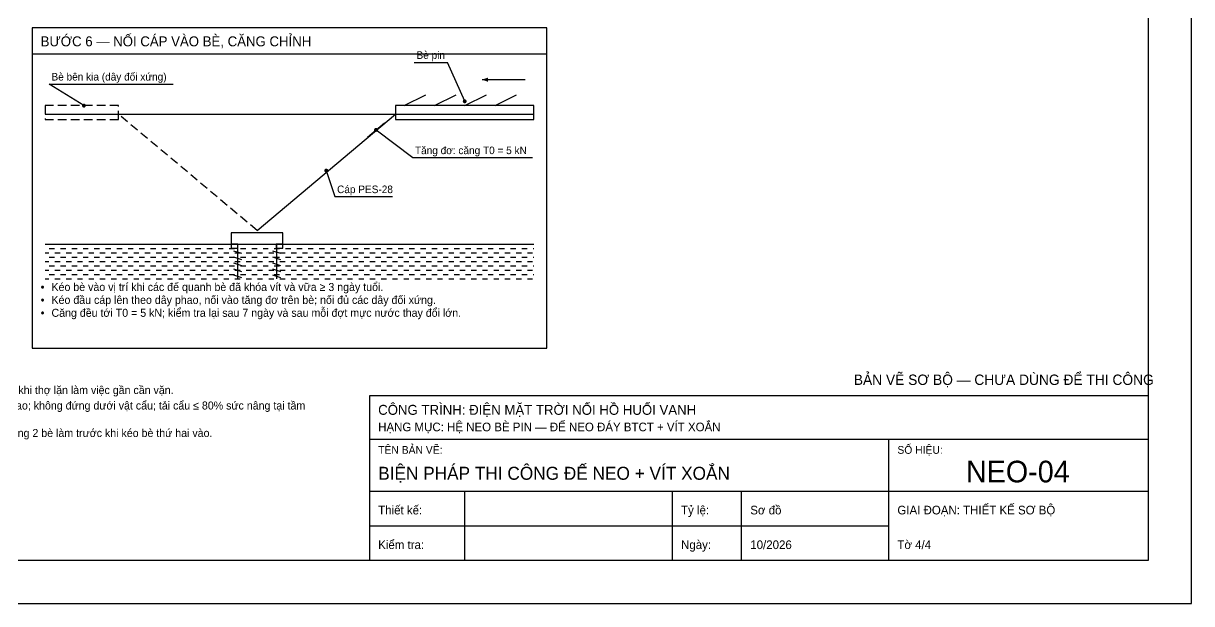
# Model space of a CAD drawing. Extents: x 0 to 45000, y 0 to 7425.
# Drawn here: x 38250 to 45000, y 0 to 3350 of the extents above; entities that cross this region are included whole.
import ezdxf

# ---------------------------------------------------------------- set-up
doc = ezdxf.new("R2010")
doc.units = 0
doc.header["$LTSCALE"] = 25
doc.linetypes.add('DASHED', pattern=[3, 2, -1])
for name, color, linetype in [('BT', 7, 'CONTINUOUS'), ('BUN', 32, 'CONTINUOUS'), ('CAP', 6, 'CONTINUOUS'), ('CAP_D', 6, 'DASHED'), ('DIM', 8, 'CONTINUOUS'), ('HATCH_BUN', 32, 'CONTINUOUS'), ('KHUNG', 7, 'CONTINUOUS'), ('KHUNG_M', 7, 'CONTINUOUS'), ('NUOC', 4, 'CONTINUOUS'), ('TB', 8, 'CONTINUOUS'), ('TB_D', 8, 'DASHED'), ('TEXT', 7, 'CONTINUOUS'), ('THEPHINH', 5, 'CONTINUOUS')]:
    doc.layers.add(name, color=color, linetype=linetype)
doc.styles.add('VN', font='arial.ttf', dxfattribs={"width": 0.95})

msp = doc.modelspace()

# ---------------------------------------------------------------- linework, layer by layer
at = {"layer": 'BT'}
for points in [[(39450, 2075), (39750, 2075), (39750, 2140), (39450, 2140)], [(39450, 2052.5), (39490, 2052.5), (39490, 2075), (39450, 2075)], [(39710, 2052.5), (39750, 2052.5), (39750, 2075), (39710, 2075)]]:
    msp.add_lwpolyline(points, close=True, dxfattribs=at)
at = {"layer": 'BUN'}
msp.add_line((38375, 2075), (41200, 2075), dxfattribs=at)
at = {"layer": 'CAP'}
for p, q in [((39600, 2155), (40400, 2825)), ((40237.5, 2692.5), (40337.5, 2775))]:
    msp.add_line(p, q, dxfattribs=at)
at = {"layer": 'CAP_D'}
msp.add_line((39600, 2155), (38800, 2825), dxfattribs=at)
at = {"layer": 'DIM'}
for p, q in [((40508.9, 3125), (40700, 3125)), ((40800, 2900), (40700, 3125)), ((38600, 2875), (38400, 3000)), ((38400, 3000), (39114.9, 3000)), ((40287.5, 2735), (40500, 2575)), ((40500, 2575), (41191.7, 2575)), ((40000, 2500), (40050, 2350)), ((40050, 2350), (40382.3, 2350))]:
    msp.add_line(p, q, dxfattribs=at)
at = {"layer": 'DIM', "const_width": 11.2}
for points in [[(40805.6, 2900, 1), (40794.4, 2900, 1)], [(38605.6, 2875, 1), (38594.4, 2875, 1)], [(40293.1, 2735, 1), (40281.9, 2735, 1)], [(40005.6, 2500, 1), (39994.4, 2500, 1)]]:
    msp.add_lwpolyline(points, format="xyb", close=True, dxfattribs=at)
at = {"layer": 'HATCH_BUN'}
for p, q in [((38375, 2025), (38397.5, 2025)), ((38400, 2050), (38430, 2050)), ((38432.5, 2025), (38462.5, 2025)), ((38465, 2050), (38495, 2050)), ((38497.5, 2025), (38527.5, 2025)), ((38530, 2050), (38560, 2050)), ((38562.5, 2025), (38592.5, 2025)), ((38595, 2050), (38625, 2050)), ((38627.5, 2025), (38657.5, 2025)), ((38660, 2050), (38690, 2050)), ((38692.5, 2025), (38722.5, 2025)), ((38725, 2050), (38755, 2050)), ((38757.5, 2025), (38787.5, 2025)), ((38790, 2050), (38820, 2050)), ((38822.5, 2025), (38852.5, 2025)), ((38855, 2050), (38885, 2050)), ((38887.5, 2025), (38917.5, 2025)), ((38920, 2050), (38950, 2050)), ((38952.5, 2025), (38982.5, 2025)), ((38985, 2050), (39015, 2050)), ((39017.5, 2025), (39047.5, 2025)), ((39050, 2050), (39080, 2050)), ((39082.5, 2025), (39112.5, 2025)), ((39115, 2050), (39145, 2050)), ((39147.5, 2025), (39177.5, 2025)), ((39180, 2050), (39210, 2050)), ((39212.5, 2025), (39242.5, 2025)), ((39245, 2050), (39275, 2050)), ((39277.5, 2025), (39307.5, 2025)), ((39310, 2050), (39340, 2050)), ((39342.5, 2025), (39372.5, 2025)), ((39375, 2050), (39405, 2050)), ((39407.5, 2025), (39437.5, 2025)), ((39440, 2050), (39470, 2050)), ((39472.5, 2025), (39502.5, 2025)), ((39505, 2050), (39535, 2050)), ((39537.5, 2025), (39567.5, 2025)), ((39570, 2050), (39600, 2050)), ((39602.5, 2025), (39632.5, 2025)), ((39635, 2050), (39665, 2050)), ((39667.5, 2025), (39697.5, 2025)), ((39700, 2050), (39730, 2050)), ((39732.5, 2025), (39762.5, 2025)), ((39765, 2050), (39795, 2050)), ((39797.5, 2025), (39827.5, 2025)), ((39830, 2050), (39860, 2050)), ((39862.5, 2025), (39892.5, 2025)), ((39895, 2050), (39925, 2050)), ((39927.5, 2025), (39957.5, 2025)), ((39960, 2050), (39990, 2050)), ((39992.5, 2025), (40022.5, 2025)), ((40025, 2050), (40055, 2050)), ((40057.5, 2025), (40087.5, 2025)), ((40090, 2050), (40120, 2050)), ((40122.5, 2025), (40152.5, 2025)), ((40155, 2050), (40185, 2050)), ((40187.5, 2025), (40217.5, 2025)), ((40220, 2050), (40250, 2050)), ((40252.5, 2025), (40282.5, 2025)), ((40285, 2050), (40315, 2050)), ((40317.5, 2025), (40347.5, 2025)), ((40350, 2050), (40380, 2050)), ((40382.5, 2025), (40412.5, 2025)), ((40415, 2050), (40445, 2050)), ((40447.5, 2025), (40477.5, 2025)), ((40480, 2050), (40510, 2050)), ((40512.5, 2025), (40542.5, 2025)), ((40545, 2050), (40575, 2050)), ((40577.5, 2025), (40607.5, 2025)), ((40610, 2050), (40640, 2050)), ((40642.5, 2025), (40672.5, 2025)), ((40675, 2050), (40705, 2050)), ((40707.5, 2025), (40737.5, 2025)), ((40740, 2050), (40770, 2050)), ((40772.5, 2025), (40802.5, 2025)), ((40805, 2050), (40835, 2050)), ((40837.5, 2025), (40867.5, 2025)), ((40870, 2050), (40900, 2050)), ((40902.5, 2025), (40932.5, 2025)), ((40935, 2050), (40965, 2050)), ((40967.5, 2025), (40997.5, 2025)), ((41000, 2050), (41030, 2050)), ((41032.5, 2025), (41062.5, 2025)), ((41065, 2050), (41095, 2050)), ((41097.5, 2025), (41127.5, 2025)), ((41130, 2050), (41160, 2050)), ((41162.5, 2025), (41192.5, 2025)), ((41195, 2050), (41200, 2050)), ((38375, 1975), (38397.5, 1975)), ((38400, 2000), (38430, 2000)), ((38432.5, 1975), (38462.5, 1975)), ((38465, 2000), (38495, 2000)), ((38497.5, 1975), (38527.5, 1975)), ((38530, 2000), (38560, 2000)), ((38562.5, 1975), (38592.5, 1975)), ((38595, 2000), (38625, 2000)), ((38627.5, 1975), (38657.5, 1975)), ((38660, 2000), (38690, 2000)), ((38692.5, 1975), (38722.5, 1975)), ((38725, 2000), (38755, 2000)), ((38757.5, 1975), (38787.5, 1975)), ((38790, 2000), (38820, 2000)), ((38822.5, 1975), (38852.5, 1975)), ((38855, 2000), (38885, 2000)), ((38887.5, 1975), (38917.5, 1975)), ((38920, 2000), (38950, 2000)), ((38952.5, 1975), (38982.5, 1975)), ((38985, 2000), (39015, 2000)), ((39017.5, 1975), (39047.5, 1975)), ((39050, 2000), (39080, 2000)), ((39082.5, 1975), (39112.5, 1975)), ((39115, 2000), (39145, 2000)), ((39147.5, 1975), (39177.5, 1975)), ((39180, 2000), (39210, 2000)), ((39212.5, 1975), (39242.5, 1975)), ((39245, 2000), (39275, 2000)), ((39277.5, 1975), (39307.5, 1975)), ((39310, 2000), (39340, 2000)), ((39342.5, 1975), (39372.5, 1975)), ((39375, 2000), (39405, 2000)), ((39407.5, 1975), (39437.5, 1975)), ((39440, 2000), (39470, 2000)), ((39472.5, 1975), (39502.5, 1975)), ((39505, 2000), (39535, 2000)), ((39537.5, 1975), (39567.5, 1975)), ((39570, 2000), (39600, 2000)), ((39602.5, 1975), (39632.5, 1975)), ((39635, 2000), (39665, 2000)), ((39667.5, 1975), (39697.5, 1975)), ((39700, 2000), (39730, 2000)), ((39732.5, 1975), (39762.5, 1975)), ((39765, 2000), (39795, 2000)), ((39797.5, 1975), (39827.5, 1975)), ((39830, 2000), (39860, 2000)), ((39862.5, 1975), (39892.5, 1975)), ((39895, 2000), (39925, 2000)), ((39927.5, 1975), (39957.5, 1975)), ((39960, 2000), (39990, 2000)), ((39992.5, 1975), (40022.5, 1975)), ((40025, 2000), (40055, 2000)), ((40057.5, 1975), (40087.5, 1975)), ((40090, 2000), (40120, 2000)), ((40122.5, 1975), (40152.5, 1975)), ((40155, 2000), (40185, 2000)), ((40187.5, 1975), (40217.5, 1975)), ((40220, 2000), (40250, 2000)), ((40252.5, 1975), (40282.5, 1975)), ((40285, 2000), (40315, 2000)), ((40317.5, 1975), (40347.5, 1975)), ((40350, 2000), (40380, 2000)), ((40382.5, 1975), (40412.5, 1975)), ((40415, 2000), (40445, 2000)), ((40447.5, 1975), (40477.5, 1975)), ((40480, 2000), (40510, 2000)), ((40512.5, 1975), (40542.5, 1975)), ((40545, 2000), (40575, 2000)), ((40577.5, 1975), (40607.5, 1975)), ((40610, 2000), (40640, 2000)), ((40642.5, 1975), (40672.5, 1975)), ((40675, 2000), (40705, 2000)), ((40707.5, 1975), (40737.5, 1975)), ((40740, 2000), (40770, 2000)), ((40772.5, 1975), (40802.5, 1975)), ((40805, 2000), (40835, 2000)), ((40837.5, 1975), (40867.5, 1975)), ((40870, 2000), (40900, 2000)), ((40902.5, 1975), (40932.5, 1975)), ((40935, 2000), (40965, 2000)), ((40967.5, 1975), (40997.5, 1975)), ((41000, 2000), (41030, 2000)), ((41032.5, 1975), (41062.5, 1975)), ((41065, 2000), (41095, 2000)), ((41097.5, 1975), (41127.5, 1975)), ((41130, 2000), (41160, 2000)), ((41162.5, 1975), (41192.5, 1975)), ((41195, 2000), (41200, 2000)), ((38375, 1925), (38397.5, 1925)), ((38400, 1950), (38430, 1950)), ((38400, 1900), (38430, 1900)), ((38432.5, 1925), (38462.5, 1925)), ((38465, 1950), (38495, 1950)), ((38465, 1900), (38495, 1900)), ((38497.5, 1925), (38527.5, 1925)), ((38530, 1950), (38560, 1950)), ((38530, 1900), (38560, 1900)), ((38562.5, 1925), (38592.5, 1925)), ((38595, 1950), (38625, 1950)), ((38595, 1900), (38625, 1900)), ((38627.5, 1925), (38657.5, 1925)), ((38660, 1950), (38690, 1950)), ((38660, 1900), (38690, 1900)), ((38692.5, 1925), (38722.5, 1925)), ((38725, 1950), (38755, 1950)), ((38725, 1900), (38755, 1900)), ((38757.5, 1925), (38787.5, 1925)), ((38790, 1950), (38820, 1950)), ((38790, 1900), (38820, 1900)), ((38822.5, 1925), (38852.5, 1925)), ((38855, 1950), (38885, 1950)), ((38855, 1900), (38885, 1900)), ((38887.5, 1925), (38917.5, 1925)), ((38920, 1950), (38950, 1950)), ((38920, 1900), (38950, 1900)), ((38952.5, 1925), (38982.5, 1925)), ((38985, 1950), (39015, 1950)), ((38985, 1900), (39015, 1900)), ((39017.5, 1925), (39047.5, 1925)), ((39050, 1950), (39080, 1950)), ((39050, 1900), (39080, 1900)), ((39082.5, 1925), (39112.5, 1925)), ((39115, 1950), (39145, 1950)), ((39115, 1900), (39145, 1900)), ((39147.5, 1925), (39177.5, 1925)), ((39180, 1950), (39210, 1950)), ((39180, 1900), (39210, 1900)), ((39212.5, 1925), (39242.5, 1925)), ((39245, 1950), (39275, 1950)), ((39245, 1900), (39275, 1900)), ((39277.5, 1925), (39307.5, 1925)), ((39310, 1950), (39340, 1950)), ((39310, 1900), (39340, 1900)), ((39342.5, 1925), (39372.5, 1925)), ((39375, 1950), (39405, 1950)), ((39375, 1900), (39405, 1900)), ((39407.5, 1925), (39437.5, 1925)), ((39440, 1950), (39470, 1950)), ((39440, 1900), (39470, 1900)), ((39472.5, 1925), (39502.5, 1925)), ((39505, 1950), (39535, 1950)), ((39505, 1900), (39535, 1900)), ((39537.5, 1925), (39567.5, 1925)), ((39570, 1950), (39600, 1950)), ((39570, 1900), (39600, 1900)), ((39602.5, 1925), (39632.5, 1925)), ((39635, 1950), (39665, 1950)), ((39635, 1900), (39665, 1900)), ((39667.5, 1925), (39697.5, 1925)), ((39700, 1950), (39730, 1950)), ((39700, 1900), (39730, 1900)), ((39732.5, 1925), (39762.5, 1925)), ((39765, 1950), (39795, 1950)), ((39765, 1900), (39795, 1900)), ((39797.5, 1925), (39827.5, 1925)), ((39830, 1950), (39860, 1950)), ((39830, 1900), (39860, 1900)), ((39862.5, 1925), (39892.5, 1925)), ((39895, 1950), (39925, 1950)), ((39895, 1900), (39925, 1900)), ((39927.5, 1925), (39957.5, 1925)), ((39960, 1950), (39990, 1950)), ((39960, 1900), (39990, 1900)), ((39992.5, 1925), (40022.5, 1925)), ((40025, 1950), (40055, 1950)), ((40025, 1900), (40055, 1900)), ((40057.5, 1925), (40087.5, 1925)), ((40090, 1950), (40120, 1950)), ((40090, 1900), (40120, 1900)), ((40122.5, 1925), (40152.5, 1925)), ((40155, 1950), (40185, 1950)), ((40155, 1900), (40185, 1900)), ((40187.5, 1925), (40217.5, 1925)), ((40220, 1950), (40250, 1950)), ((40220, 1900), (40250, 1900)), ((40252.5, 1925), (40282.5, 1925)), ((40285, 1950), (40315, 1950)), ((40285, 1900), (40315, 1900)), ((40317.5, 1925), (40347.5, 1925)), ((40350, 1950), (40380, 1950)), ((40350, 1900), (40380, 1900)), ((40382.5, 1925), (40412.5, 1925)), ((40415, 1950), (40445, 1950)), ((40415, 1900), (40445, 1900)), ((40447.5, 1925), (40477.5, 1925)), ((40480, 1950), (40510, 1950)), ((40480, 1900), (40510, 1900)), ((40512.5, 1925), (40542.5, 1925)), ((40545, 1950), (40575, 1950)), ((40545, 1900), (40575, 1900)), ((40577.5, 1925), (40607.5, 1925)), ((40610, 1950), (40640, 1950)), ((40610, 1900), (40640, 1900)), ((40642.5, 1925), (40672.5, 1925)), ((40675, 1950), (40705, 1950)), ((40675, 1900), (40705, 1900)), ((40707.5, 1925), (40737.5, 1925)), ((40740, 1950), (40770, 1950)), ((40740, 1900), (40770, 1900)), ((40772.5, 1925), (40802.5, 1925)), ((40805, 1950), (40835, 1950)), ((40805, 1900), (40835, 1900)), ((40837.5, 1925), (40867.5, 1925)), ((40870, 1950), (40900, 1950)), ((40870, 1900), (40900, 1900)), ((40902.5, 1925), (40932.5, 1925)), ((40935, 1950), (40965, 1950)), ((40935, 1900), (40965, 1900)), ((40967.5, 1925), (40997.5, 1925)), ((41000, 1950), (41030, 1950)), ((41000, 1900), (41030, 1900)), ((41032.5, 1925), (41062.5, 1925)), ((41065, 1950), (41095, 1950)), ((41065, 1900), (41095, 1900)), ((41097.5, 1925), (41127.5, 1925)), ((41130, 1950), (41160, 1950)), ((41130, 1900), (41160, 1900)), ((41162.5, 1925), (41192.5, 1925)), ((41195, 1950), (41200, 1950)), ((41195, 1900), (41200, 1900)), ((38375, 1875), (38397.5, 1875)), ((38432.5, 1875), (38462.5, 1875)), ((38497.5, 1875), (38527.5, 1875)), ((38562.5, 1875), (38592.5, 1875)), ((38627.5, 1875), (38657.5, 1875)), ((38692.5, 1875), (38722.5, 1875)), ((38757.5, 1875), (38787.5, 1875)), ((38822.5, 1875), (38852.5, 1875)), ((38887.5, 1875), (38917.5, 1875)), ((38952.5, 1875), (38982.5, 1875)), ((39017.5, 1875), (39047.5, 1875)), ((39082.5, 1875), (39112.5, 1875)), ((39147.5, 1875), (39177.5, 1875)), ((39212.5, 1875), (39242.5, 1875)), ((39277.5, 1875), (39307.5, 1875)), ((39342.5, 1875), (39372.5, 1875)), ((39407.5, 1875), (39437.5, 1875)), ((39472.5, 1875), (39502.5, 1875)), ((39537.5, 1875), (39567.5, 1875)), ((39602.5, 1875), (39632.5, 1875)), ((39667.5, 1875), (39697.5, 1875)), ((39732.5, 1875), (39762.5, 1875)), ((39797.5, 1875), (39827.5, 1875)), ((39862.5, 1875), (39892.5, 1875)), ((39927.5, 1875), (39957.5, 1875)), ((39992.5, 1875), (40022.5, 1875)), ((40057.5, 1875), (40087.5, 1875)), ((40122.5, 1875), (40152.5, 1875)), ((40187.5, 1875), (40217.5, 1875)), ((40252.5, 1875), (40282.5, 1875)), ((40317.5, 1875), (40347.5, 1875)), ((40382.5, 1875), (40412.5, 1875)), ((40447.5, 1875), (40477.5, 1875)), ((40512.5, 1875), (40542.5, 1875)), ((40577.5, 1875), (40607.5, 1875)), ((40642.5, 1875), (40672.5, 1875)), ((40707.5, 1875), (40737.5, 1875)), ((40772.5, 1875), (40802.5, 1875)), ((40837.5, 1875), (40867.5, 1875)), ((40902.5, 1875), (40932.5, 1875)), ((40967.5, 1875), (40997.5, 1875)), ((41032.5, 1875), (41062.5, 1875)), ((41097.5, 1875), (41127.5, 1875)), ((41162.5, 1875), (41192.5, 1875))]:
    msp.add_line(p, q, dxfattribs=at)
at = {"layer": 'KHUNG'}
for points in [[(35125, 250), (44750, 250), (44750, 7175), (35125, 7175)], [(40250, 250), (44750, 250), (44750, 1200), (40250, 1200)]]:
    msp.add_lwpolyline(points, close=True, dxfattribs=at)
at = {"layer": 'KHUNG_M'}
for p, q in [((38300, 3175), (41275, 3175)), ((40250, 950), (44750, 950)), ((43250, 250), (43250, 950)), ((40250, 650), (44750, 650)), ((40800, 250), (40800, 650)), ((42000, 250), (42000, 650)), ((42400, 250), (42400, 650)), ((40250, 450), (43250, 450))]:
    msp.add_line(p, q, dxfattribs=at)
for points in [[(34500, 0), (45000, 0), (45000, 7425), (34500, 7425)], [(38300, 1475), (41275, 1475), (41275, 3325), (38300, 3325)]]:
    msp.add_lwpolyline(points, close=True, dxfattribs=at)
at = {"layer": 'NUOC'}
msp.add_line((38375, 2825), (41200, 2825), dxfattribs=at)
at = {"layer": 'TB'}
for p, q in [((40450, 2875), (40575, 2937.5)), ((40625, 2875), (40750, 2937.5)), ((40800, 2875), (40925, 2937.5)), ((40975, 2875), (41100, 2937.5))]:
    msp.add_line(p, q, dxfattribs=at)
msp.add_lwpolyline([(40400, 2795), (41200, 2795), (41200, 2875), (40400, 2875)], close=True, dxfattribs=at)
at = {"layer": 'TB_D'}
msp.add_lwpolyline([(38375, 2795), (38800, 2795), (38800, 2875), (38375, 2875)], close=True, dxfattribs=at)
at = {"layer": 'TEXT'}
msp.add_line((41150, 3025), (40900, 3025), dxfattribs=at)
msp.add_solid([(40900, 3025), (40935, 3012.5), (40935, 3037.5)], dxfattribs=at)
at = {"layer": 'THEPHINH'}
for p, q in [((39465, 2037.5), (39510, 2022.5)), ((39487.5, 2075), (39487.5, 1875)), ((39690, 2037.5), (39735, 2022.5)), ((39712.5, 2075), (39712.5, 1875)), ((39465, 2002.5), (39510, 1987.5)), ((39465, 1967.5), (39510, 1952.5)), ((39690, 2002.5), (39735, 1987.5)), ((39690, 1967.5), (39735, 1952.5)), ((39465, 1932.5), (39510, 1917.5)), ((39465, 1897.5), (39510, 1882.5)), ((39690, 1932.5), (39735, 1917.5)), ((39690, 1897.5), (39735, 1882.5))]:
    msp.add_line(p, q, dxfattribs=at)

# ---------------------------------------------------------------- texts
at = {"layer": 'TEXT', "style": 'VN', "width": 0.95}
for s, height, p in [('BƯỚC 6 — NỐI CÁP VÀO BÈ, CĂNG CHỈNH', 57.5, (38350, 3217.5)), ('Bè pin', 43.75, (40521.4, 3145)), ('Bè bên kia (dây đối xứng)', 43.75, (38412.5, 3020)), ('Tăng đơ: căng T0 = 5 kN', 43.75, (40512.5, 2595)), ('Cáp PES-28', 43.75, (40062.5, 2370)), ('•', 46.2, (38350, 1805)), ('Kéo bè vào vị trí khi các đế quanh bè đã khóa vít và vữa ≥ 3 ngày tuổi.', 46.25, (38412.5, 1805)), ('•', 46.2, (38350, 1730.4)), ('Kéo đầu cáp lên theo dây phao, nối vào tăng đơ trên bè; nối đủ các dây đối xứng.', 46.25, (38412.5, 1730.4)), ('Căng đều tới T0 = 5 kN; kiểm tra lại sau 7 ngày và sau mỗi đợt mực nước thay đổi lớn.', 46.25, (38412.5, 1655.9)), ('•', 46.2, (38350, 1655.9)), ('BẢN VẼ SƠ BỘ — CHƯA DÙNG ĐỂ THI CÔNG', 60, (43048.1, 1262.5)), ('Lặn theo cặp, có giám sát lặn và cờ hiệu lặn trên sà lan; thợ lặn có chứng chỉ. Ngắt, khóa nguồn thủy lực khi thợ lặn làm việc gần cần vặn.', 46.25, (35350, 1210)), ('Không thi công khi gió ≥ cấp 5, sóng > 0,3 m, mưa giông, hoặc tầm nhìn dưới nước < 0,5 m. 100% áo phao; không đứng dưới vật cẩu; tải cẩu ≤ 80% sức nâng tại tầm', 46.25, (35350, 1120.6)), ('CÔNG TRÌNH: ĐIỆN MẶT TRỜI NỔI HỒ HUỔI VANH', 57.5, (40300, 1090)), ('Trình tự toàn công trường: đúc đế → lắp đế + vít theo cụm bè → kéo bè vào → nối cáp. Đế đáy dùng chung 2 bè làm trước khi kéo bè thứ hai vào.', 46.25, (35350, 961.9)), ('HẠNG MỤC: HỆ NEO BÈ PIN — ĐẾ NEO ĐÁY BTCT + VÍT XOẮN', 50, (40300, 995)), ('TÊN BẢN VẼ:', 45, (40300, 865)), ('SỐ HIỆU:', 45, (43300, 865)), ('BIỆN PHÁP THI CÔNG ĐẾ NEO + VÍT XOẮN', 75, (40300, 715)), ('NEO-04', 125, (43696.2, 700)), ('Thiết kế:', 50, (40300, 515)), ('Tỷ lệ:', 50, (42050, 515)), ('Sơ đồ', 50, (42450, 515)), ('GIAI ĐOẠN: THIẾT KẾ SƠ BỘ', 50, (43300, 515)), ('Kiểm tra:', 50, (40300, 315)), ('Ngày:', 50, (42050, 315)), ('10/2026', 50, (42450, 315)), ('Tờ 4/4', 50, (43300, 315))]:
    msp.add_text(s, height=height, dxfattribs=at).set_placement(p)

doc.saveas('drawing.dxf')
